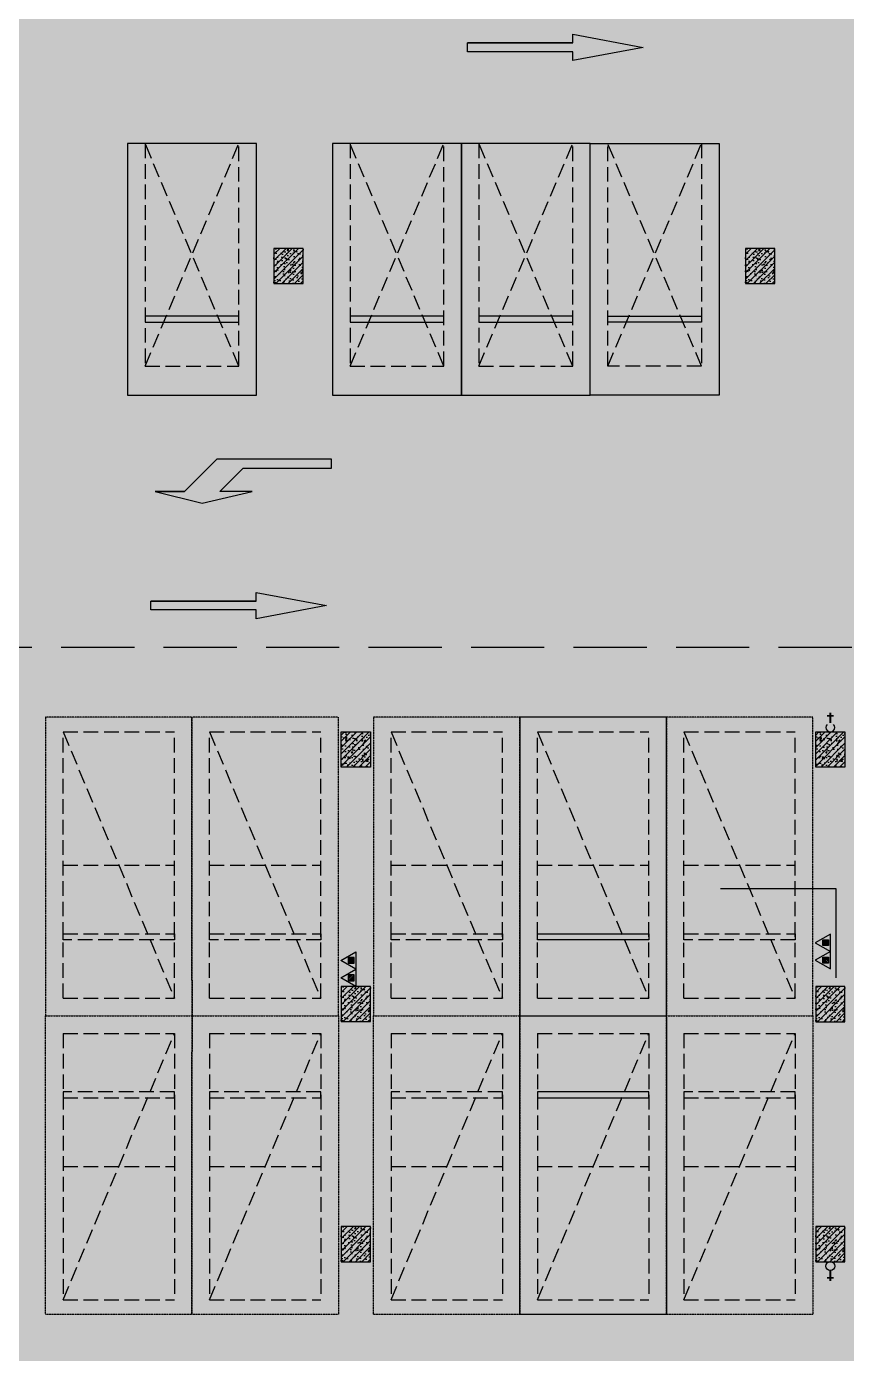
# Model space of a CAD drawing. Extents: x -1338203 to 1886333, y -530034 to 1031844.
# Drawn here: x 742782 to 756781, y 253462 to 276129 of the extents above; entities that cross this region are included whole.
import ezdxf

# ---------------------------------------------------------------- set-up
doc = ezdxf.new("R2010")
doc.units = 0
doc.header["$LTSCALE"] = 1000
doc.header["$MEASUREMENT"] = 0
for name, pattern in [('$2$DASH', [0.35, 0.25, -0.1]), ('A-001-平面B2$0$__DASH', [0.35, 0.25, -0.1]), ('DASH', [0.35, 0.25, -0.1])]:
    doc.linetypes.add(name, pattern=pattern)
for name, color, linetype in [('$0$DIM_SYMB', 3, 'Continuous'), ('0P-EQUIP-CW', 7, 'Continuous'), ('0P-PIPE-RW', 122, 'Continuous'), ('A-001-车位参照B1$0$A-001-车位参照B1$0$0A-P-PKNG-CAR(B)', 21, 'Continuous'), ('S001地下一墙柱$0$S001地下一墙柱$0$0S-CC-LINE', 52, 'Continuous'), ('S001地下一墙柱$0$S001地下一墙柱$0$0S-CW-HATCH', 251, 'Continuous'), ('S001地下一墙柱$0$S001地下一墙柱$0$0S-CW-HATCH-UP', 251, 'Continuous'), ('中心线', 42, 'Continuous'), ('停车位', 252, 'DASH'), ('地面指向箭头', 7, 'Continuous'), ('负一层消火栓$0$0P-DIM-FH', 3, 'Continuous'), ('负一层消火栓$0$0P-EQUIP-FH', 7, 'Continuous')]:
    doc.layers.add(name, color=color, linetype=linetype)
doc.layers.add('AAD-A-PROOF', color=30, linetype='Continuous', plot=False)
for name, color, linetype, true_color in [('p-a-mini', 7, 'Continuous', 0x0050ff), ('p-a-regular-narrow', 7, 'Continuous', 0x9600ff), ('p-a-short', 5, 'Continuous', 0x0000ff)]:
    doc.layers.add(name, color=color, linetype=linetype, true_color=true_color)
doc.layers.add('p-h-walkable', color=7, linetype='Continuous', lineweight=70, true_color=0xf0f0f0)

# ---------------------------------------------------------------- blocks, each defined once
blk = doc.blocks.new('负一层消火栓$0$$TwtSys$00000546')
h = blk.add_hatch()
h.set_pattern_fill('ANSI31', color=256, scale=200, style=0)
h.set_pattern_definition([(45, (-38543.802, -6670.83), (-17.67767, 17.67767), [])])
h.paths.add_polyline_path([(-65, 174), (65, 174), (65, 44), (-65, 44)])
for points in [[(0, 344), (-198, 0), (198, 0)], [(-65, 174), (65, 174), (65, 44), (-65, 44)]]:
    blk.add_lwpolyline(points, close=True)
blk = doc.blocks.new('负一层消火栓')
at = {"layer": '负一层消火栓$0$0P-DIM-FH'}
for p, q in [((-9759, -45489), (-11733, -45489)), ((-9759, -47010, 0), (-9759, -45489))]:
    blk.add_line(p, q, dxfattribs=at)
at = {"layer": '负一层消火栓$0$0P-EQUIP-FH', "rotation": 90}
for p, xscale, yscale, zscale in [((-9859, -46411, 0), 0.7500000000000011, 0.7500000000000011, 0.7500000000000011), ((-17959, -46713), -0.7500000000000013, 0.7500000000000013, 0.75), ((-9859, -46709, 0), 0.7500000000000011, 0.7500000000000011, 0.7500000000000011), ((-17959, -47011), -0.7500000000000013, 0.7500000000000013, 0.75)]:
    blk.add_blockref('负一层消火栓$0$$TwtSys$00000546', p, dxfattribs=dict(at, xscale=xscale, yscale=yscale, zscale=zscale))
blk = doc.blocks.new('剖面位置')
at = {"layer": '$0$DIM_SYMB', "linetype": '$2$DASH', "ltscale": 5}
blk.add_lwpolyline([(13257, -41366), (-263305, -41366)], dxfattribs=at)
blk.add_lwpolyline([(13257, -41366), (-263305, -41366)], dxfattribs=at)
blk = doc.blocks.new('$TwtSys$00000320')
at = {"const_width": 20}
for points in [[(0, 0), (0, -121)], [(-37, -83), (37, -83)]]:
    blk.add_lwpolyline(points, dxfattribs=at)
blk = doc.blocks.new('A$Cee0fc4ce')
at = {"layer": '0P-PIPE-RW', "linetype": 'Continuous'}
blk.add_circle((-9859, -51935), 75, dxfattribs=at)
blk.add_arc((-9859, -42735), 75, 135, 45, dxfattribs=at)
at = {"layer": '0P-EQUIP-CW', "xscale": 1.5, "zscale": 1.5, "rotation": 180}
for p, yscale in [((-9859, -42660), 1.5), ((-9859, -52010), -1.5)]:
    blk.add_blockref('$TwtSys$00000320', p, dxfattribs=dict(at, yscale=yscale))
blk = doc.blocks.new('左转或右转')
at = {"layer": '地面指向箭头'}
blk.add_hatch(color=251, dxfattribs=at).paths.add_polyline_path([(3221046, 2451667), (3221247, 2450864), (3221247, 2451366), (3221799, 2451918), (3221799, 2453874), (3221648, 2453874), (3221648, 2452369), (3221247, 2451968), (3221247, 2452519)])
at = {"layer": '地面指向箭头', "color": 251}
blk.add_lwpolyline([(3221247, 2450864), (3221046, 2451667), (3221247, 2452519), (3221247, 2451968), (3221648, 2452369), (3221648, 2453874), (3221799, 2453874), (3221799, 2451918), (3221247, 2451366), (3221247, 2450864), (3221247, 2451366)], dxfattribs=at)
blk = doc.blocks.new('直行')
at = {"layer": '地面指向箭头'}
blk.add_hatch(color=251, dxfattribs=at).paths.add_polyline_path([(-29241, 4059962), (-29466, 4058762), (-29316, 4058762), (-29316, 4056961), (-29166, 4056961), (-29166, 4058762), (-29016, 4058762)])
at = {"layer": '地面指向箭头', "color": 251}
blk.add_lwpolyline([(-29316, 4058762), (-29316, 4056961), (-29316, 4058762), (-29316, 4058762), (-29466, 4058762), (-29241, 4059962), (-29016, 4058762), (-29166, 4058762), (-29166, 4056961), (-29316, 4056961), (-29316, 4056961)], dxfattribs=at)
blk = doc.blocks.new('A$C9cb663f1')
at = {"layer": '中心线', "color": 251, "const_width": 150}
for points in [[(343634, -94164), (345634, -94164)], [(331835, -94482), (333835, -94482)], [(335835, -94482), (337835, -94482)], [(339835, -94482), (341835, -94482)]]:
    blk.add_lwpolyline(points, dxfattribs=at)
at = {"layer": '地面指向箭头', "color": 251, "rotation": 270}
for p in [(-3719297, -115229), (-3724705, -124764)]:
    blk.add_blockref('直行', p, dxfattribs=at)
at = {"layer": '地面指向箭头', "color": 251, "linetype": 'Continuous', "xscale": -1, "rotation": 270}
blk.add_blockref('左转或右转', (-2118532, -3314822), dxfattribs=at)
blk = doc.blocks.new('A-001-车位参照B1$0$A-001-车位参照B1$0$A-001-车位参照B1$0$A$C43AE5A3B')
at = {"color": 241}
blk.add_lwpolyline([(2500, 0), (2500, 4300), (300, 4300), (300, 0)], close=True, dxfattribs=at)
at = {"color": 241, "linetype": 'DASH'}
for points in [[(2200, 0), (2200, 3800), (600, 3800), (600, 0), (2200, 0)], [(600, 3800), (2200, 0)], [(2200, 3800), (600, 0)]]:
    blk.add_lwpolyline(points, dxfattribs=at)
at = {"color": 241}
blk.add_lwpolyline([(2200, 3050), (600, 3050), (600, 2950), (2200, 2950), (2200, 3050)], dxfattribs=at)
at = {"layer": 'p-a-mini', "ltscale": 0.002, "const_width": 1000}
blk.add_lwpolyline([(1400, 0), (1400, 3800)], dxfattribs=at)
blk = doc.blocks.new('标准车位3')
at = {"color": 3, "linetype": 'A-001-平面B2$0$__DASH'}
for p, q in [((500, 2200), (500, 300)), ((500, 2200), (5050, 2200)), ((2775, 2200), (2775, 300)), ((5050, 2200), (5050, 300)), ((500, 300), (5050, 300))]:
    blk.add_line(p, q, dxfattribs=at)
at = {"color": 3, "ltscale": 0.002}
blk.add_lwpolyline([(200, 2500), (200, 0), (5300, 0), (5300, 2500)], close=True, dxfattribs=at)
at = {"color": 3, "linetype": 'A-001-平面B2$0$__DASH'}
blk.add_lwpolyline([(5050, 2200), (500, 300)], dxfattribs=at)
at = {"color": 3}
blk.add_lwpolyline([(1500, 300), (1500, 2200), (1600, 2200), (1600, 300)], close=True, dxfattribs=at)
at = {"layer": 'p-a-short', "ltscale": 0.002, "const_width": 1000}
blk.add_lwpolyline([(5050, 1250), (500, 1250)], dxfattribs=at)

msp = doc.modelspace()

# ---------------------------------------------------------------- hatches: boundary and pattern name
at = {"layer": 'p-h-walkable', "ltscale": 0.002}
h = msp.add_hatch(color=256, dxfattribs=at)
h.dxf.hatch_style = 1
h.paths.add_polyline_path([(633826.6, 244460.7), (640276.6, 244575.6), (640576.6, 234544.8), (645576.7, 234544.6), (645576.7, 209278.9), (732355.9, 209029), (732355.1, 235229.9), (738506.7, 235229.9), (738506.6, 268838.9), (732734.3, 268838.9), (732734.3, 272898.9), (711963.1, 272898.9), (711963.1, 278984.7), (717256.7, 278984.7), (717256.7, 284049), (733571.6, 284135.6), (733996.6, 290449.1), (739216.6, 290449.1), (739766.6, 284299.1), (754626.6, 284299.1), (755296.6, 290449.1), (760516.6, 290449.1), (760816.6, 283049.1), (760816.3, 275879.2), (775122.6, 275879.2), (776006.6, 274138.9), (776006.6, 259429.1), (778716.6, 259429.1), (778716.6, 238849.1), (783416.6, 238849.1), (783416.6, 237229.1), (782066.6, 237229.1), (782066.6, 234429.1), (779546.6, 234429.1), (779546.6, 237129.1), (773916.6, 237129.1), (773916.6, 243229.1), (764306.6, 243225.6), (764306.6, 236639.1), (760766.6, 236639.1), (760766.6, 234429.1), (758246.6, 234429.1), (758246.6, 238649.1), (762116.6, 238649.1), (762116.6, 243225.6), (748656.6, 243225.6), (748756.3, 207529.1), (800106.6, 207528.9), (800206.7, 201639.7), (812908.2, 202239.1), (812576.6, 180449.3), (744206, 180449.3), (744206, 173439), (728556.7, 173439), (728556.6, 122289.1), (746356.6, 122289.1), (750916.6, 132325.6), (842896.6, 132325.6), (843211.6, 121345.6), (839116.6, 121345.6), (839116.6, 93449.1), (864906.6, 93449.1), (864906.6, 79694), (875856.6, 74929.1), (875856.6, 65749.1), (834560.6, 65749.1), (839142.9, 28436.3), (869465.5, 32160.2), (871163.4, 18334), (873704.3, 18646.1), (877328.9, 5540.2), (761876.2, -8638.5), (761133.2, 2082.3), (764950.9, 5291.5), (763253.1, 19116.3), (799242.7, 23536.1), (793807.6, 65749.1), (750756.6, 65749.1), (751556.6, 81645.6), (636016.6, 81645.6), (636016.6, 96345.6), (629416.6, 96345.6), (629416.6, 118203.2), (622306.6, 118203.2), (622286.6, 139083.2), (644406.6, 137003.2), (644406.6, 129968.2), (656656.6, 129968.2), (656406.6, 138083.2), (712156.6, 138083.2), (711856.6, 184449.1), (581811.6, 184349.1), (581826.6, 197199.1), (585876.6, 197449.1), (585976.6, 209279), (629226.6, 209578.9), (628926.8, 236145.4), (633826.6, 236145.6)])
at = {"layer": 'S001地下一墙柱$0$S001地下一墙柱$0$0S-CW-HATCH'}
h = msp.add_hatch(color=256, dxfattribs=at)
h.dxf.hatch_style = 1
h.paths.add_polyline_path([(747506.6, 272339.1), (747006.6, 272339.1), (747006.6, 271739.1), (747506.6, 271739.1)])
h = msp.add_hatch(color=256, dxfattribs=at)
h.dxf.hatch_style = 1
h.paths.add_polyline_path([(747506.6, 272339.1), (747006.6, 272339.1), (747006.6, 271739.1), (747506.6, 271739.1)])
h = msp.add_hatch(color=256, dxfattribs=at)
h.dxf.hatch_style = 1
h.paths.add_polyline_path([(755556.6, 272339.1), (755056.6, 272339.1), (755056.6, 271739.1), (755556.6, 271739.1)])
h = msp.add_hatch(color=256, dxfattribs=at)
h.dxf.hatch_style = 1
h.paths.add_polyline_path([(755556.6, 272339.1), (755056.6, 272339.1), (755056.6, 271739.1), (755556.6, 271739.1)])
h = msp.add_hatch(color=256, dxfattribs=at)
h.dxf.hatch_style = 1
h.paths.add_polyline_path([(748656.6, 263478.5), (748156.6, 263478.5), (748156.6, 264078.5), (748656.6, 264078.5)])
h = msp.add_hatch(color=256, dxfattribs=at)
h.dxf.hatch_style = 1
h.paths.add_polyline_path([(756756.6, 263479.1), (756256.6, 263479.1), (756256.6, 264079.1), (756756.6, 264079.1)])
h = msp.add_hatch(color=256, dxfattribs=at)
h.dxf.hatch_style = 1
h.paths.add_polyline_path([(748656.6, 259729.6), (748156.6, 259729.6), (748156.6, 259129.6), (748656.6, 259129.6)])
h = msp.add_hatch(color=256, dxfattribs=at)
h.dxf.hatch_style = 1
h.paths.add_polyline_path([(756756.6, 259729.1), (756256.6, 259729.1), (756256.6, 259129.1), (756756.6, 259129.1)])
h = msp.add_hatch(color=256, dxfattribs=at)
h.dxf.hatch_style = 1
h.paths.add_polyline_path([(748656.6, 255629.5), (748156.6, 255629.5), (748156.6, 255029.5), (748656.6, 255029.5)])
h = msp.add_hatch(color=256, dxfattribs=at)
h.dxf.hatch_style = 1
h.paths.add_polyline_path([(756756.6, 255628.9), (756256.6, 255628.9), (756256.6, 255028.9), (756756.6, 255028.9)])
at = {"layer": 'S001地下一墙柱$0$S001地下一墙柱$0$0S-CW-HATCH-UP'}
h = msp.add_hatch(dxfattribs=at)
h.set_pattern_fill('钢筋混凝土', color=256, scale=30)
h.set_pattern_definition([(45, (779817.33, 281290.8), (-53.03301, 53.03301), []), (50, (779817.33, 281290.8), (215.1781, -18.8256), [22.5, -247.5]), (355, (779817.33, 281290.8), (-41.6254, 225.6576), [18, -198]), (100.4514, (779835.26, 281289.23), (173.5528, 206.8319), [19.122, -210.3426]), (46.1842, (779817.33, 281350.8), (320.1723, -49.6557), [33.75, -371.25]), (96.6356, (779844, 281346.66), (280.3988, 292.2354), [28.683, -315.514]), (351.1842, (779817.33, 281350.8), (280.3986, 292.2356), [27, -297]), (21, (779847.33, 281335.8), (179.0721, -120.7857), [22.5, -247.5]), (326, (779847.33, 281335.8), (72.9946, 217.545), [18, -198]), (71.4514, (779862.25, 281325.74), (252.0668, 96.7591), [19.122, -210.3426]), (37.5, (779817.33, 281290.8), (3.64796, 99.86816), [0, -195.6, 0, -201, 0, -198.75]), (7.5, (779817.33, 281290.8), (78.92086, 118.3235), [0, -114.6, 0, -191.1, 0, -75.75]), (327.5, (779750.43, 281290.8), (160.14673, -6.76646), [0, -75, 0, -234, 0, -310.5]), (317.5, (779720.43, 281290.8), (174.95585, 30.0315), [0, -97.5, 0, -155.4, 0, -220.5])])
h.paths.add_polyline_path([(747506.6, 272339.1), (747006.6, 272339.1), (747006.6, 271739.1), (747506.6, 271739.1)])
h = msp.add_hatch(dxfattribs=at)
h.set_pattern_fill('钢筋混凝土', color=256, scale=30)
h.set_pattern_definition([(45, (779817.33, 281290.8), (-53.03301, 53.03301), []), (50, (779817.33, 281290.8), (215.1781, -18.8256), [22.5, -247.5]), (355, (779817.33, 281290.8), (-41.6254, 225.6576), [18, -198]), (100.4514, (779835.26, 281289.23), (173.5528, 206.8319), [19.122, -210.3426]), (46.1842, (779817.33, 281350.8), (320.1723, -49.6557), [33.75, -371.25]), (96.6356, (779844, 281346.66), (280.3988, 292.2354), [28.683, -315.514]), (351.1842, (779817.33, 281350.8), (280.3986, 292.2356), [27, -297]), (21, (779847.33, 281335.8), (179.0721, -120.7857), [22.5, -247.5]), (326, (779847.33, 281335.8), (72.9946, 217.545), [18, -198]), (71.4514, (779862.25, 281325.74), (252.0668, 96.7591), [19.122, -210.3426]), (37.5, (779817.33, 281290.8), (3.64796, 99.86816), [0, -195.6, 0, -201, 0, -198.75]), (7.5, (779817.33, 281290.8), (78.92086, 118.3235), [0, -114.6, 0, -191.1, 0, -75.75]), (327.5, (779750.43, 281290.8), (160.14673, -6.76646), [0, -75, 0, -234, 0, -310.5]), (317.5, (779720.43, 281290.8), (174.95585, 30.0315), [0, -97.5, 0, -155.4, 0, -220.5])])
h.paths.add_polyline_path([(747506.6, 272339.1), (747006.6, 272339.1), (747006.6, 271739.1), (747506.6, 271739.1)])
h = msp.add_hatch(dxfattribs=at)
h.set_pattern_fill('钢筋混凝土', color=256, scale=30)
h.set_pattern_definition([(45, (787867.33, 281290.8), (-53.03301, 53.03301), []), (50, (787867.33, 281290.8), (215.1781, -18.8256), [22.5, -247.5]), (355, (787867.33, 281290.8), (-41.6254, 225.6576), [18, -198]), (100.4514, (787885.26, 281289.23), (173.5528, 206.8319), [19.122, -210.3426]), (46.1842, (787867.33, 281350.8), (320.1723, -49.6557), [33.75, -371.25]), (96.6356, (787894, 281346.66), (280.3988, 292.2354), [28.683, -315.514]), (351.1842, (787867.33, 281350.8), (280.3986, 292.2356), [27, -297]), (21, (787897.33, 281335.8), (179.0721, -120.7857), [22.5, -247.5]), (326, (787897.33, 281335.8), (72.9946, 217.545), [18, -198]), (71.4514, (787912.25, 281325.74), (252.0668, 96.7591), [19.122, -210.3426]), (37.5, (787867.33, 281290.8), (3.64796, 99.86816), [0, -195.6, 0, -201, 0, -198.75]), (7.5, (787867.33, 281290.8), (78.92086, 118.3235), [0, -114.6, 0, -191.1, 0, -75.75]), (327.5, (787800.43, 281290.8), (160.14673, -6.76646), [0, -75, 0, -234, 0, -310.5]), (317.5, (787770.43, 281290.8), (174.95585, 30.0315), [0, -97.5, 0, -155.4, 0, -220.5])])
h.paths.add_polyline_path([(755556.6, 272339.1), (755056.6, 272339.1), (755056.6, 271739.1), (755556.6, 271739.1)])
h = msp.add_hatch(dxfattribs=at)
h.set_pattern_fill('钢筋混凝土', color=256, scale=30)
h.set_pattern_definition([(45, (787867.33, 281290.8), (-53.03301, 53.03301), []), (50, (787867.33, 281290.8), (215.1781, -18.8256), [22.5, -247.5]), (355, (787867.33, 281290.8), (-41.6254, 225.6576), [18, -198]), (100.4514, (787885.26, 281289.23), (173.5528, 206.8319), [19.122, -210.3426]), (46.1842, (787867.33, 281350.8), (320.1723, -49.6557), [33.75, -371.25]), (96.6356, (787894, 281346.66), (280.3988, 292.2354), [28.683, -315.514]), (351.1842, (787867.33, 281350.8), (280.3986, 292.2356), [27, -297]), (21, (787897.33, 281335.8), (179.0721, -120.7857), [22.5, -247.5]), (326, (787897.33, 281335.8), (72.9946, 217.545), [18, -198]), (71.4514, (787912.25, 281325.74), (252.0668, 96.7591), [19.122, -210.3426]), (37.5, (787867.33, 281290.8), (3.64796, 99.86816), [0, -195.6, 0, -201, 0, -198.75]), (7.5, (787867.33, 281290.8), (78.92086, 118.3235), [0, -114.6, 0, -191.1, 0, -75.75]), (327.5, (787800.43, 281290.8), (160.14673, -6.76646), [0, -75, 0, -234, 0, -310.5]), (317.5, (787770.43, 281290.8), (174.95585, 30.0315), [0, -97.5, 0, -155.4, 0, -220.5])])
h.paths.add_polyline_path([(755556.6, 272339.1), (755056.6, 272339.1), (755056.6, 271739.1), (755556.6, 271739.1)])
h = msp.add_hatch(dxfattribs=at)
h.set_pattern_fill('钢筋混凝土', color=256, scale=30)
h.set_pattern_definition([(45, (780967.33, 263531.34), (-53.03301, 53.03301), []), (50, (780967.33, 263531.34), (215.1781, -18.8256), [22.5, -247.5]), (355, (780967.33, 263531.34), (-41.6254, 225.6576), [18, -198]), (100.4514, (780985.26, 263529.77), (173.5528, 206.8319), [19.122, -210.3426]), (46.1842, (780967.33, 263591.34), (320.1723, -49.6557), [33.75, -371.25]), (96.6356, (780994, 263587.2), (280.3988, 292.2354), [28.683, -315.514]), (351.1842, (780967.33, 263591.34), (280.3986, 292.2356), [27, -297]), (21, (780997.33, 263576.34), (179.0721, -120.7857), [22.5, -247.5]), (326, (780997.33, 263576.34), (72.9946, 217.545), [18, -198]), (71.4514, (781012.25, 263566.27), (252.0668, 96.7591), [19.122, -210.3426]), (37.5, (780967.33, 263531.34), (3.64796, 99.86816), [0, -195.6, 0, -201, 0, -198.75]), (7.5, (780967.33, 263531.34), (78.92086, 118.3235), [0, -114.6, 0, -191.1, 0, -75.75]), (327.5, (780900.43, 263531.34), (160.14673, -6.76646), [0, -75, 0, -234, 0, -310.5]), (317.5, (780870.43, 263531.34), (174.95585, 30.0315), [0, -97.5, 0, -155.4, 0, -220.5])])
h.paths.add_polyline_path([(748656.6, 263478.5), (748156.6, 263478.5), (748156.6, 264078.5), (748656.6, 264078.5)])
h = msp.add_hatch(dxfattribs=at)
h.set_pattern_fill('钢筋混凝土', color=256, scale=30)
h.set_pattern_definition([(45, (789067.33, 263530.8), (-53.03301, 53.03301), []), (50, (789067.33, 263530.8), (215.1781, -18.8256), [22.5, -247.5]), (355, (789067.33, 263530.8), (-41.6254, 225.6576), [18, -198]), (100.4514, (789085.26, 263529.23), (173.5528, 206.8319), [19.122, -210.3426]), (46.1842, (789067.33, 263590.8), (320.1723, -49.6557), [33.75, -371.25]), (96.6356, (789094, 263586.66), (280.3988, 292.2354), [28.683, -315.514]), (351.1842, (789067.33, 263590.8), (280.3986, 292.2356), [27, -297]), (21, (789097.33, 263575.8), (179.0721, -120.7857), [22.5, -247.5]), (326, (789097.33, 263575.8), (72.9946, 217.545), [18, -198]), (71.4514, (789112.25, 263565.74), (252.0668, 96.7591), [19.122, -210.3426]), (37.5, (789067.33, 263530.8), (3.64796, 99.86816), [0, -195.6, 0, -201, 0, -198.75]), (7.5, (789067.33, 263530.8), (78.92086, 118.3235), [0, -114.6, 0, -191.1, 0, -75.75]), (327.5, (789000.43, 263530.8), (160.14673, -6.76646), [0, -75, 0, -234, 0, -310.5]), (317.5, (788970.43, 263530.8), (174.95585, 30.0315), [0, -97.5, 0, -155.4, 0, -220.5])])
h.paths.add_polyline_path([(756756.6, 263479.1), (756256.6, 263479.1), (756256.6, 264079.1), (756756.6, 264079.1)])
h = msp.add_hatch(dxfattribs=at)
h.set_pattern_fill('钢筋混凝土', color=256, scale=30)
h.set_pattern_definition([(45, (780967.33, 268681.34), (-53.03301, 53.03301), []), (50, (780967.33, 268681.34), (215.1781, -18.8256), [22.5, -247.5]), (355, (780967.33, 268681.34), (-41.6254, 225.6576), [18, -198]), (100.4514, (780985.26, 268679.77), (173.5528, 206.8319), [19.122, -210.3426]), (46.1842, (780967.33, 268741.34), (320.1723, -49.6557), [33.75, -371.25]), (96.6356, (780994, 268737.2), (280.3988, 292.2354), [28.683, -315.514]), (351.1842, (780967.33, 268741.34), (280.3986, 292.2356), [27, -297]), (21, (780997.33, 268726.34), (179.0721, -120.7857), [22.5, -247.5]), (326, (780997.33, 268726.34), (72.9946, 217.545), [18, -198]), (71.4514, (781012.25, 268716.27), (252.0668, 96.7591), [19.122, -210.3426]), (37.5, (780967.33, 268681.34), (3.64796, 99.86816), [0, -195.6, 0, -201, 0, -198.75]), (7.5, (780967.33, 268681.34), (78.92086, 118.3235), [0, -114.6, 0, -191.1, 0, -75.75]), (327.5, (780900.43, 268681.34), (160.14673, -6.76646), [0, -75, 0, -234, 0, -310.5]), (317.5, (780870.43, 268681.34), (174.95585, 30.0315), [0, -97.5, 0, -155.4, 0, -220.5])])
h.paths.add_polyline_path([(748656.6, 259729.6), (748156.6, 259729.6), (748156.6, 259129.6), (748656.6, 259129.6)])
h = msp.add_hatch(dxfattribs=at)
h.set_pattern_fill('钢筋混凝土', color=256, scale=30)
h.set_pattern_definition([(45, (789067.33, 268680.8), (-53.03301, 53.03301), []), (50, (789067.33, 268680.8), (215.1781, -18.8256), [22.5, -247.5]), (355, (789067.33, 268680.8), (-41.6254, 225.6576), [18, -198]), (100.4514, (789085.26, 268679.23), (173.5528, 206.8319), [19.122, -210.3426]), (46.1842, (789067.33, 268740.8), (320.1723, -49.6557), [33.75, -371.25]), (96.6356, (789094, 268736.66), (280.3988, 292.2354), [28.683, -315.514]), (351.1842, (789067.33, 268740.8), (280.3986, 292.2356), [27, -297]), (21, (789097.33, 268725.8), (179.0721, -120.7857), [22.5, -247.5]), (326, (789097.33, 268725.8), (72.9946, 217.545), [18, -198]), (71.4514, (789112.25, 268715.74), (252.0668, 96.7591), [19.122, -210.3426]), (37.5, (789067.33, 268680.8), (3.64796, 99.86816), [0, -195.6, 0, -201, 0, -198.75]), (7.5, (789067.33, 268680.8), (78.92086, 118.3235), [0, -114.6, 0, -191.1, 0, -75.75]), (327.5, (789000.43, 268680.8), (160.14673, -6.76646), [0, -75, 0, -234, 0, -310.5]), (317.5, (788970.43, 268680.8), (174.95585, 30.0315), [0, -97.5, 0, -155.4, 0, -220.5])])
h.paths.add_polyline_path([(756756.6, 259729.1), (756256.6, 259729.1), (756256.6, 259129.1), (756756.6, 259129.1)])
h = msp.add_hatch(dxfattribs=at)
h.set_pattern_fill('钢筋混凝土', color=256, scale=30)
h.set_pattern_definition([(45, (780967.36, 264581.206), (-53.03301, 53.03301), []), (50, (780967.36, 264581.2), (215.1781, -18.8256), [22.5, -247.5]), (355, (780967.36, 264581.2), (-41.6254, 225.6576), [18, -198]), (100.4514, (780985.3, 264579.64), (173.5528, 206.8319), [19.122, -210.3426]), (46.1842, (780967.36, 264641.2), (320.1723, -49.6557), [33.75, -371.25]), (96.6356, (780994.04, 264637.07), (280.3988, 292.2354), [28.683, -315.514]), (351.1842, (780967.36, 264641.2), (280.3986, 292.2356), [27, -297]), (21, (780997.36, 264626.2), (179.0721, -120.7857), [22.5, -247.5]), (326, (780997.36, 264626.2), (72.9946, 217.545), [18, -198]), (71.4514, (781012.29, 264616.14), (252.0668, 96.7591), [19.122, -210.3426]), (37.5, (780967.36, 264581.21), (3.64796, 99.86816), [0, -195.6, 0, -201, 0, -198.75]), (7.5, (780967.36, 264581.21), (78.92086, 118.3235), [0, -114.6, 0, -191.1, 0, -75.75]), (327.5, (780900.46, 264581.21), (160.14673, -6.76646), [0, -75, 0, -234, 0, -310.5]), (317.5, (780870.46, 264581.2), (174.95585, 30.0315), [0, -97.5, 0, -155.4, 0, -220.5])])
h.paths.add_polyline_path([(748656.6, 255629.5), (748156.6, 255629.5), (748156.6, 255029.5), (748656.6, 255029.5)])
h = msp.add_hatch(dxfattribs=at)
h.set_pattern_fill('钢筋混凝土', color=256, scale=30)
h.set_pattern_definition([(45, (789067.36, 264580.67), (-53.03301, 53.03301), []), (50, (789067.36, 264580.67), (215.1781, -18.8256), [22.5, -247.5]), (355, (789067.36, 264580.67), (-41.6254, 225.6576), [18, -198]), (100.4514, (789085.3, 264579.1), (173.5528, 206.8319), [19.122, -210.3426]), (46.1842, (789067.36, 264640.67), (320.1723, -49.6557), [33.75, -371.25]), (96.6356, (789094.04, 264636.53), (280.3988, 292.2354), [28.683, -315.514]), (351.1842, (789067.36, 264640.67), (280.3986, 292.2356), [27, -297]), (21, (789097.36, 264625.67), (179.0721, -120.7857), [22.5, -247.5]), (326, (789097.36, 264625.67), (72.9946, 217.545), [18, -198]), (71.4514, (789112.29, 264615.6), (252.0668, 96.7591), [19.122, -210.3426]), (37.5, (789067.36, 264580.67), (3.64796, 99.86816), [0, -195.6, 0, -201, 0, -198.75]), (7.5, (789067.36, 264580.67), (78.92086, 118.3235), [0, -114.6, 0, -191.1, 0, -75.75]), (327.5, (789000.46, 264580.67), (160.14673, -6.76646), [0, -75, 0, -234, 0, -310.5]), (317.5, (788970.46, 264580.67), (174.95585, 30.0315), [0, -97.5, 0, -155.4, 0, -220.5])])
h.paths.add_polyline_path([(756756.6, 255628.9), (756256.6, 255628.9), (756256.6, 255028.9), (756756.6, 255028.9)])

# ---------------------------------------------------------------- linework, layer by layer
at = {"color": 3, "linetype": 'A-001-平面B2$0$__DASH'}
for p, q in [((751506.5, 264079.2), (753406.5, 264079.2)), ((751506.5, 259529.2), (751506.5, 264079.2)), ((753406.5, 259529.2), (753406.5, 264079.2)), ((751506.5, 261804.2), (753406.5, 261804.2)), ((751506.5, 259529.2), (753406.5, 259529.2)), ((751506.5, 258929.2), (753406.5, 258929.2)), ((751506.5, 258929.2), (751506.5, 254379.2)), ((753406.5, 258929.2), (753406.5, 254379.2)), ((751506.5, 256654.2), (753406.5, 256654.2)), ((751506.5, 254379.2), (753406.5, 254379.2))]:
    msp.add_line(p, q, dxfattribs=at)
at = {"color": 3, "ltscale": 0.002}
for points in [[(751206.5, 259229.2), (753706.5, 259229.2), (753706.5, 264329.2), (751206.5, 264329.2)], [(751206.5, 259229.2), (753706.5, 259229.2), (753706.5, 254129.2), (751206.5, 254129.2)]]:
    msp.add_lwpolyline(points, close=True, dxfattribs=at)
at = {"color": 3, "linetype": 'A-001-平面B2$0$__DASH'}
for points in [[(751506.5, 264079.2), (753406.5, 259529.2)], [(751506.5, 254379.2), (753406.5, 258929.2)]]:
    msp.add_lwpolyline(points, dxfattribs=at)
at = {"color": 3}
for points in [[(753406.5, 260529.2), (751506.5, 260529.2), (751506.5, 260629.2), (753406.5, 260629.2)], [(753406.5, 257929.2), (751506.5, 257929.2), (751506.5, 257829.2), (753406.5, 257829.2)]]:
    msp.add_lwpolyline(points, close=True, dxfattribs=at)
at = {"layer": 'p-a-regular-narrow', "ltscale": 0.002, "const_width": 1000}
for points in [[(752456.5, 264079.2), (752456.5, 259529.2)], [(752456.5, 254379.2), (752456.5, 258929.2)]]:
    msp.add_lwpolyline(points, dxfattribs=at)
at = {"layer": 'S001地下一墙柱$0$S001地下一墙柱$0$0S-CC-LINE'}
for points in [[(747506.6, 272339.1), (747006.6, 272339.1), (747006.6, 271739.1), (747506.6, 271739.1)], [(747506.6, 272339.1), (747006.6, 272339.1), (747006.6, 271739.1), (747506.6, 271739.1)], [(755556.6, 272339.1), (755056.6, 272339.1), (755056.6, 271739.1), (755556.6, 271739.1)], [(755556.6, 272339.1), (755056.6, 272339.1), (755056.6, 271739.1), (755556.6, 271739.1)], [(748656.6, 263478.5), (748156.6, 263478.5), (748156.6, 264078.5), (748656.6, 264078.5)], [(756756.6, 263479.1), (756256.6, 263479.1), (756256.6, 264079.1), (756756.6, 264079.1)], [(748656.6, 259729.6), (748156.6, 259729.6), (748156.6, 259129.6), (748656.6, 259129.6)], [(756756.6, 259729.1), (756256.6, 259729.1), (756256.6, 259129.1), (756756.6, 259129.1)], [(748656.6, 255629.5), (748156.6, 255629.5), (748156.6, 255029.5), (748656.6, 255029.5)], [(756756.6, 255628.9), (756256.6, 255628.9), (756256.6, 255028.9), (756756.6, 255028.9)]]:
    msp.add_lwpolyline(points, close=True, dxfattribs=at)

# ---------------------------------------------------------------- block references
at = {"ltscale": 0.002}
for name, p in [('负一层消火栓', (766365.4, 306889.1)), ('A$C9cb663f1', (412646.2, 361761.3))]:
    msp.add_blockref(name, p, dxfattribs=at)
msp.add_blockref('A$Cee0fc4ce', (766365.5, 306889.1))
at = {"layer": 'A-001-车位参照B1$0$A-001-车位参照B1$0$0A-P-PKNG-CAR(B)', "rotation": 180}
for p in [(747007, 274129.3), (750506.7, 274129.4), (752706.7, 274129.4)]:
    msp.add_blockref('A-001-车位参照B1$0$A-001-车位参照B1$0$A-001-车位参照B1$0$A$C43AE5A3B', p, dxfattribs=at)
at = {"layer": 'A-001-车位参照B1$0$A-001-车位参照B1$0$0A-P-PKNG-CAR(B)', "xscale": -1, "rotation": 180}
msp.add_blockref('A-001-车位参照B1$0$A-001-车位参照B1$0$A-001-车位参照B1$0$A$C43AE5A3B', (752106.7, 274129.4), dxfattribs=at)
at = {"layer": 'AAD-A-PROOF'}
msp.add_blockref('剖面位置', (766365.4, 306889.1), dxfattribs=at)
at = {"layer": '停车位', "rotation": 90.00272354060814}
for p in [(745607, 259029.3), (748107, 259029.3), (751206.5, 259029.2), (756206.5, 259029)]:
    msp.add_blockref('标准车位3', p, dxfattribs=at)
at = {"layer": '停车位', "xscale": -1, "rotation": 89.99727645939184}
for p in [(745607, 259429.3), (748107, 259429.3), (751206.5, 259429.2), (756206.5, 259429.3)]:
    msp.add_blockref('标准车位3', p, dxfattribs=at)

doc.saveas('drawing.dxf')
